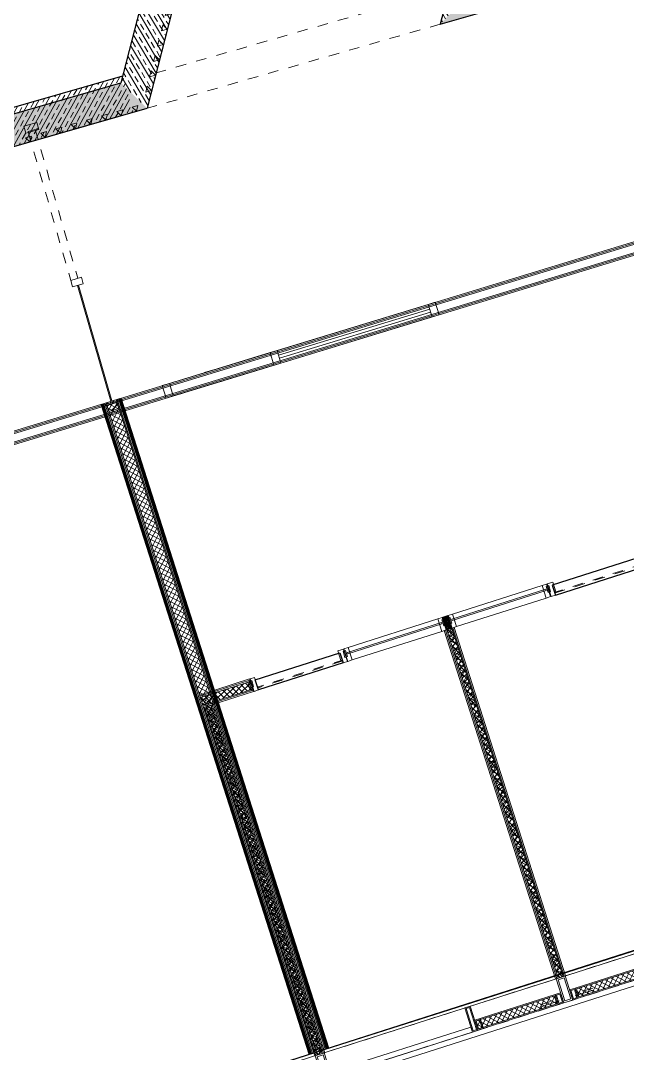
# Model space of a CAD drawing. Header units: metres. Extents: x 66528 to 66676, y 35171 to 35248.
# Drawn here: x 66566.77 to 66572.53, y 35185.78 to 35195.59 of the extents above; entities that cross this region are included whole.
import ezdxf

# ---------------------------------------------------------------- set-up
doc = ezdxf.new("R2010")
doc.units = ezdxf.units.M
doc.header["$LTSCALE"] = 0.00254
for name, pattern in [('Ohne Titel-20', [0.39368, 0.1388888888888889, -0.2547911111111111]), ('Ohne Titel-22', [0.78736, 0.39368, -0.39368]), ('Ohne Titel-23', [0.19685039370078738, 0.1377952755905512, -0.0590551181102362]), ('Ohne Titel-4', [0.9055118110236222, 0.5905511811023624, -0.3149606299212599])]:
    doc.linetypes.add(name, pattern=pattern)
for name, color, linetype, lineweight in [('AUSBAU - Darstellungen - Fassade', 7, 'Continuous', 13), ('AUSBAU - Darstellungen - Trockenbau', 7, 'Continuous', 13), ('AUSBAU - Darstellungen - Wände - Mauerwerk', 7, 'Continuous', 25), ('AUSBAU - Objekte - Türen', 7, 'Continuous', 13), ('ROHBAU - Darstellungen - Decken', 150, 'Continuous', 25), ('ROHBAU - Darstellungen - Sichtbetonklassen', 7, 'Continuous', 5), ('ROHBAU - Darstellungen - Wände', 7, 'Continuous', 25)]:
    doc.layers.add(name, color=color, linetype=linetype, lineweight=lineweight)

# ---------------------------------------------------------------- blocks, each defined once
blk = doc.blocks.new('SB 4')
at = {"layer": 'ROHBAU - Darstellungen - Sichtbetonklassen', "color": 251, "linetype": 'Continuous', "lineweight": 5, "flags": 128}
for points in [[(-0.1213244507059264, -0.05), (-0.15, 0), (-0.1786755492940736, -0.05)], [(-0.0286755492940736, -0.05), (0, 0), (0.0286755492940736, -0.05)]]:
    blk.add_lwpolyline(points, close=True, dxfattribs=at)
blk = doc.blocks.new('Gruppe-190-1')
at = {"layer": 'ROHBAU - Darstellungen - Sichtbetonklassen', "color": 7, "rotation": 255.8550094128717}
for p in [(66569.57446611287, 35201.04620799123), (66569.50028696972, 35200.75475119455), (66569.4261078266, 35200.46329439786), (66569.35192868345, 35200.17183760118), (66569.20357039716, 35199.58892400779), (66569.12939125401, 35199.2974672111), (66569.05521211086, 35199.00601041442), (66568.98103296773, 35198.71455361773), (66568.90685382459, 35198.42309682103), (66568.83267468144, 35198.13164002435), (66568.7584955383, 35197.84018322766), (66568.68431639517, 35197.54872643097), (66568.68431639517, 35197.54872643097), (66568.68431639517, 35197.54872643097), (66568.610137252, 35197.25726963428), (66568.610137252, 35197.25726963428), (66568.31342067943, 35196.09144244753), (66568.23924153628, 35195.79998565084), (66568.16506239315, 35195.50852885414), (66568.09088325, 35195.21707205746), (66568.01670410686, 35194.92561526078)]:
    blk.add_blockref('SB 4', p, dxfattribs=at)
blk = doc.blocks.new('BTS_kombi_flurtür_OG4')
at = {"layer": 'AUSBAU - Objekte - Türen', "linetype": 'Continuous'}
for p, q in [((-0.7500128874797467, 0.0475006535042681), (0.7499931819236498, 0.0474966880448216)), ((-0.7500128081708788, 0.0775006535041633), (0.7499932612325177, 0.0774966880447168))]:
    blk.add_line(p, q, dxfattribs=at)
at = {"layer": 'AUSBAU - Objekte - Türen', "linetype": 'Continuous', "lineweight": 5, "flags": 128}
for points in [[(-0.8200067870602546, 0.1249999925868569), (-0.7500128478253127, 0.1249999925868569), (-0.7500128478253127, -7.4131431e-09), (-0.8200067870602546, -7.4131431e-09)], [(-0.7500128478253127, 0.124999992586857), (0.7499871521746871, 0.124999992586857), (0.7499871521746871, -7.413143e-09), (-0.7500128478253127, -7.413143e-09)]]:
    blk.add_lwpolyline(points, close=True, dxfattribs=at)
at = {"layer": 'AUSBAU - Objekte - Türen', "flags": 128}
for points in [[(0.7499871521746873, 0.1249943278103533), (0.7499750133678936, -9.517208142e-07), (0.8199750131386815, -5.6721896467e-06), (0.8199871519454749, 0.1249896073415208)], [(1.819987148671016, 0.1249077376552257), (1.819975009864222, -8.75418759418e-05), (1.88997500963501, -9.22623447743e-05), (1.889987148441804, 0.1249030171863932)]]:
    blk.add_lwpolyline(points, close=True, dxfattribs=at)
at = {"layer": 'AUSBAU - Objekte - Türen', "color": 253, "linetype": 'Ohne Titel-22', "flags": 128}
blk.add_lwpolyline([(1.819987148671016, 0.1248460009792425), (1.819975009864222, -8.65975682706e-05), (0.8199750131386815, -1.91961157838e-05), (0.8199871519454749, 0.1249134024317294)], close=True, dxfattribs=at)
at = {"layer": 'AUSBAU - Objekte - Türen', "color": 255, "linetype": 'Continuous', "flags": 128}
blk.add_lwpolyline([(1.819987148671016, 0.1248123184248222), (1.819975009864222, -8.65975682706e-05), (0.8199750131386815, -1.92142876069e-05), (0.8199871519454749, 0.1248797017054859)], close=True, dxfattribs=at)
blk = doc.blocks.new('Gruppe-255-1')
at = {"layer": 'ROHBAU - Darstellungen - Sichtbetonklassen', "color": 7, "rotation": 196.1550094128664}
for p in [(66567.4390582832, 35194.60369072927), (66567.72812621147, 35194.68669279221), (66567.14999035488, 35194.52068866634), (66566.86092242663, 35194.43768660339)]:
    blk.add_blockref('SB 4', p, dxfattribs=at)
blk = doc.blocks.new('Nieschentür_2')
at = {"layer": 'AUSBAU - Objekte - Türen', "color": 253, "linetype": 'Ohne Titel-22'}
for p, q in [((-1.49012e-11, -1.216814568325877), (3.1109e-12, 0.2540309800555043)), ((0.0699999999925494, -1.216814568318426), (0.0700000000015554, 0.2540309800555043))]:
    blk.add_line(p, q, dxfattribs=at)
at = {"layer": 'AUSBAU - Objekte - Türen'}
blk.add_line((-1.49012e-11, -1.116324905499815), (0.0699999999850989, -1.116324905499815), dxfattribs=at)
at = {"layer": 'AUSBAU - Objekte - Türen', "linetype": 'Ohne Titel-22'}
blk.add_line((0.0699999999925494, -1.216814568318426), (-1.49012e-11, -1.216814568325877), dxfattribs=at)
at = {"layer": 'AUSBAU - Objekte - Türen', "flags": 128}
for points in [[(0.0700402431575991, 0.2540309800507306), (-0.0353579757982467, 0.2540309800507306), (-0.0353579757982467, 0.319030980050718), (0.0700402431575991, 0.319030980050718)], [(0.0946435599178076, -1.276324905477464), (-0.0353524590283632, -1.276324905477464), (-0.0353564400821924, -1.206324905499815), (0.0946435599178076, -1.206324905499815)]]:
    blk.add_lwpolyline(points, close=True, dxfattribs=at)
blk = doc.blocks.new('Fassade_BTS_1.60m_Balkon (2D)')
at = {"layer": 'AUSBAU - Darstellungen - Fassade', "linetype": 'Ohne Titel-22'}
blk.add_line((-0.755, 0), (0.755, 0), dxfattribs=at)
at = {"layer": 'AUSBAU - Darstellungen - Fassade', "lineweight": 5, "flags": 128}
blk.add_lwpolyline([(-0.7900004933997989, -1.760003731712698), (-0.7900004933997989, -1.840003731712698), (0.7899995066002012, -1.840003731712698), (0.7899995066002012, -1.760003731712698)], close=True, dxfattribs=at)
blk = doc.blocks.new('Pfosten ab 1.OG (2D)')
at = {"layer": 'AUSBAU - Darstellungen - Fassade', "flags": 128}
for points in [[(-0.045, 0.1199999999997676), (0.045, 0.1199999999997676), (0.045, -0.1199999999997676), (-0.045, -0.1199999999997676)], [(-0.03, 0.1049999999997676), (0.03, 0.1049999999997676), (0.03, -0.1049999999997676), (-0.03, -0.1049999999997676)]]:
    blk.add_lwpolyline(points, close=True, dxfattribs=at)
blk = doc.blocks.new('Fassade_BTS_2.40m_Flügel 0.8m (2D)')
at = {"layer": 'AUSBAU - Darstellungen - Fassade', "linetype": 'Continuous', "lineweight": 5}
h = blk.add_hatch(dxfattribs=at)
h.set_pattern_fill('DÄMMUNG GRAU', color=251, style=0, pattern_type=2)
h.set_pattern_definition([(45, (0, 0), (0.0264583333333318, -0.0264583333333364), []), (-45, (0.0748354676755763, -0.0748354676755763), (-0.0263285232311339, -0.0265881434355389), [])])
h.paths.add_polyline_path([(1.509999999999999, 0.09), (2.29, 0.09), (2.29, 0.01), (1.509999999999999, 0.01)])
at = {"layer": 'AUSBAU - Darstellungen - Fassade', "linetype": 'Continuous'}
for p, q in [((0, 0.24), (2.399999999999999, 0.24)), ((2.299999999999999, 0), (2.299999999999999, 0.1)), ((2.299999999999999, 0), (2.299999999999999, 0.1)), ((0, -0.05), (2.399999999999999, -0.05))]:
    blk.add_line(p, q, dxfattribs=at)
at = {"layer": 'AUSBAU - Darstellungen - Fassade'}
blk.add_line((0, 0), (1.6, 0), dxfattribs=at)
blk.add_line((0, 0), (1.6, 0), dxfattribs=at)
at = {"layer": 'AUSBAU - Darstellungen - Fassade', "flags": 128}
for points in [[(1.445, 0.24), (1.5, 0.24), (1.5, 0), (1.445, 0)], [(1.455, 0.23), (1.49, 0.23), (1.49, 0.01), (1.455, 0.01)], [(1.5, 0.1), (2.299999999999999, 0.1), (2.299999999999999, 0), (1.5, 0)], [(1.5, 0.1), (1.554999999999999, 0.1), (1.554999999999999, 0), (1.5, 0)], [(2.354999999999999, 0.1), (2.299999999999999, 0.1), (2.299999999999999, 0), (2.354999999999999, 0)], [(0.045, 0.05), (1.445, 0.05), (1.445, 0), (0.045, 0)], [(1.509999999999999, 0.09), (2.29, 0.09), (2.29, 0.01), (1.509999999999999, 0.01)], [(1.509999999999999, 0.09), (1.544999999999999, 0.09), (1.544999999999999, 0.01), (1.509999999999999, 0.01)], [(2.345, 0.09), (2.31, 0.09), (2.31, 0.01), (2.345, 0.01)]]:
    blk.add_lwpolyline(points, close=True, dxfattribs=at)
at = {"layer": 'AUSBAU - Darstellungen - Fassade', "color": 254, "linetype": 'Ohne Titel-23', "flags": 128}
for points in [[(2.140000018209219, 0.0499952763542533), (2.320000018209218, 0.0499952763542533), (2.320000018209218, 0.0299952763542533), (2.140000018209219, 0.0299952763542533)], [(2.140000018209219, 0.0299952763542533), (2.320000018209218, 0.0299952763542533), (2.320000018209218, -7.0065259933e-06), (2.140000018209219, -7.0065259933e-06)]]:
    blk.add_lwpolyline(points, close=True, dxfattribs=at)
at = {"layer": 'AUSBAU - Darstellungen - Fassade', "color": 7}
for p in [(0, 0.12), (2.399999999999999, 0.12)]:
    blk.add_blockref('Pfosten ab 1.OG (2D)', p, dxfattribs=at)
blk = doc.blocks.new('Aussparung_1.60m')
at = {"layer": 'ROHBAU - Darstellungen - Decken', "linetype": 'Continuous'}
blk.add_line((0, 0.2699999999997677), (1.6, 0.2699999999997677), dxfattribs=at)
blk = doc.blocks.new('Glastür - Einzelbüro-2')
at = {"layer": 'AUSBAU - Objekte - Türen', "flags": 128}
for points in [[(0, 0), (0, 0.125), (0.0436999999999826, 0.125), (0.0436999999999826, 0.0519999999999709), (0.0436999999999826, 0)], [(0.9300000000000292, 0.125), (0.8736000000000641, 0.125), (0.8736000000000494, 0.0280000000000582), (0.8863000000000321, 0.0280000000000582), (0.8863000000000466, 5.82e-14), (0.9300000000000292, 5.82e-14)]]:
    blk.add_lwpolyline(points, close=True, dxfattribs=at)
at = {"layer": 'AUSBAU - Objekte - Türen', "color": 255, "linetype": 'Continuous', "lineweight": 25, "flags": 128}
blk.add_lwpolyline([(0.8863000000000466, 0.1000000000000582), (0.8863000000000466, 5.82e-14), (0.0436999999999826, 0), (0.0436999999999826, 0.1)], close=True, dxfattribs=at)
at = {"layer": 'AUSBAU - Objekte - Türen', "linetype": 'Ohne Titel-20', "flags": 128}
blk.add_lwpolyline([(0.8799500000000406, 0.0280000000000582), (0.8799500000000406, 0.0200000000000582), (0.0507760475123068, 0.02), (0.0507760475123068, 0.028)], close=True, dxfattribs=at)
blk = doc.blocks.new('QHohlprofil DIN59410')
at = {"layer": 'AUSBAU - Objekte - Türen', "flags": 128}
for points in [[(-0.025, 0.02, -0.4142135623730951), (-0.02, 0.025), (0.02, 0.025, -0.4142135623730951), (0.025, 0.02), (0.025, -0.02, -0.4142135623730951), (0.02, -0.025), (-0.02, -0.025, -0.4142135623730951), (-0.025, -0.02)], [(-0.021, 0.018, -0.4142135623730951), (-0.018, 0.021), (0.018, 0.021, -0.4142135623730951), (0.021, 0.018), (0.021, -0.018, -0.4142135623730951), (0.018, -0.021), (-0.018, -0.021, -0.4142135623730951), (-0.021, -0.018)]]:
    blk.add_lwpolyline(points, format="xyb", close=True, dxfattribs=at)

msp = doc.modelspace()

# ---------------------------------------------------------------- hatches: boundary and pattern name
at = {"layer": 'AUSBAU - Darstellungen - Trockenbau', "linetype": 'Continuous', "lineweight": 5}
h = msp.add_hatch(dxfattribs=at)
h.set_pattern_fill('MF_IN WAND', color=253, angle=-72.27929999997963, style=0, pattern_type=2)
h.set_pattern_definition([(-27.27929999997963, (-53438.4099193592, 52834.79252577908), (-0.0183331392848281, -0.0355513150806421), []), (-117.2792999999796, (-53438.50693222123, 52834.60440007011), (-0.0356408314512408, 0.0181585003087877), [])])
h.paths.add_polyline_path([(66567.67878299665, 35191.99084499912), (66567.58352783894, 35191.96040727697), (66569.55589152082, 35185.7878752928), (66569.65114667853, 35185.81831301496)])
h = msp.add_hatch(dxfattribs=at)
h.set_pattern_fill('HINTERLEGUNG_FLÄCHEN_TROCKENBAU', color=9, style=0, pattern_type=2)
h.set_pattern_definition([(45, (0, 0), (0.0396875, -0.0396875), [])])
h.paths.add_polyline_path([(66567.68534385697, 35191.9646769191), (66567.59259150003, 35191.93478313867), (66567.61101328826, 35191.8776835591), (66567.70377533442, 35191.90758046545)])
h = msp.add_hatch(dxfattribs=at)
h.set_pattern_fill('MF_IN WAND', color=253, angle=-72.27927541414479, style=0, pattern_type=2)
h.set_pattern_definition([(-27.2792754141448, (-53438.4325909628, 52834.76959515121), (-0.0183331240296232, -0.035551322947458), []), (-117.2792754141448, (-53438.52960374412, 52834.58146940062), (-0.0356408392431185, 0.018158485015171), [])])
h.paths.add_polyline_path([(66568.5795189943, 35189.08984299687), (66568.53189142197, 35189.07462411536), (66569.58884274343, 35185.76688921756), (66569.63647031576, 35185.78210809908)])
at = {"layer": 'AUSBAU - Darstellungen - Wände - Mauerwerk', "linetype": 'Continuous', "lineweight": 5}
h = msp.add_hatch(dxfattribs=at)
h.set_pattern_fill('MF_IN WAND', color=253, angle=-90.00000000000004, style=0, pattern_type=2)
h.set_pattern_definition([(-45.00000000000002, (-34821.13429023796, 66593.29968317236), (-0.0282842712474619, -0.0282842712474619), []), (-135, (-34821.28396117331, 66593.150012237), (-0.0284226963337624, 0.0281451653595912), [])])
h.paths.add_polyline_path([(66570.81801489349, 35189.80513042821), (66570.86564246581, 35189.82034930973), (66571.92259378723, 35186.51261441192), (66571.8749662149, 35186.49739553041)])
h = msp.add_hatch(dxfattribs=at)
h.set_pattern_fill('MF_IN WAND', color=253, angle=-72.27927541422154, style=0, pattern_type=2)
h.set_pattern_definition([(332.7207245857786, (13133.46314533272, 88021.2841257084), (-0.01833312402967077, -0.03555132294743345), []), (242.7207245857785, (13133.3661325514, 88021.09599995779), (-0.03564083924309416, 0.01815848501521872), [])])
h.paths.add_polyline_path([(66570.86564246578, 35189.82034930971), (66570.81801489346, 35189.80513042819), (66571.8749662149, 35186.4973955304), (66571.92259378723, 35186.51261441191)])
h = msp.add_hatch(dxfattribs=at)
h.set_pattern_fill('MF_IN WAND', color=253, style=0, pattern_type=2)
h.set_pattern_definition([(45, (-66593.29968317233, -34821.13429023799), (0.0282842712474619, -0.0282842712474619), []), (-45.00000000000001, (-66593.15001223699, -34821.28396117334), (-0.0281451653595912, -0.0284226963337624), [])])
h.paths.add_polyline_path([(66568.95391559604, 35189.31445863442), (66568.97674391832, 35189.24301727594), (66568.50046819508, 35189.09082846076), (66568.47763987281, 35189.16226981924)])
h = msp.add_hatch(dxfattribs=at)
h.set_pattern_fill('MF_IN WAND', color=253, angle=-90, style=0, pattern_type=2)
h.set_pattern_definition([(-45, (-34821.134290238, 66593.29968317233), (-0.0282842712474619, -0.0282842712474619), []), (-135, (-34821.28396117334, 66593.15001223699), (-0.0284226963337624, 0.0281451653595912), [])])
h.paths.add_polyline_path([(66568.53189142201, 35189.07462411536), (66568.57951899433, 35189.08984299688), (66569.63647031573, 35185.78210809907), (66569.58884274341, 35185.76688921755)])
at = {"layer": 'AUSBAU - Objekte - Türen', "linetype": 'Continuous', "lineweight": 5}
h = msp.add_hatch(dxfattribs=at)
h.set_pattern_fill('DÄMMUNG GRAU-2', color=8, angle=17.72072458577851, style=0, pattern_type=2)
h.set_pattern_definition([(62.72072458577851, (66571.89573622476, 35186.51453048562), (0.01213553798418686, -0.005380977762148414), [])])
h.paths.add_polyline_path([(66570.84804351296, 35189.86884951662), (66570.8499509067, 35189.86945900389), (66570.86564329932, 35189.82034957605), (66570.818015727, 35189.80513069454), (66570.80232333438, 35189.85424012237), (66570.80422843728, 35189.85484887764), (66570.78248238134, 35189.92290327771), (66570.82629745704, 35189.93690391669)])
h = msp.add_hatch(dxfattribs=at)
h.set_pattern_fill('DÄMMUNG GRAU-2-1', color=251, angle=17.72072458577851, style=0, pattern_type=2)
h.set_pattern_definition([(332.7207245857786, (66571.94017537845, 35186.49161408058), (-0.005142911588578688, -0.01313538660993237), [])])
h.paths.add_polyline_path([(66570.84804351296, 35189.86884951662), (66570.8499509067, 35189.86945900389), (66570.86564329932, 35189.82034957605), (66570.818015727, 35189.80513069454), (66570.80232333438, 35189.85424012237), (66570.80422843728, 35189.85484887764), (66570.78248238134, 35189.92290327771), (66570.82629745704, 35189.93690391669)])
h = msp.add_hatch(dxfattribs=at)
h.set_pattern_fill('DÄMMUNG GRAU-2', color=8, style=0, pattern_type=2)
h.set_pattern_definition([(45, (0, 0), (0.009921875, -0.0088194444454712), [])])
h.paths.add_polyline_path([(66570.8042290611, 35189.85484907698), (66570.80232166736, 35189.8542395897), (66570.81801405997, 35189.80513016187), (66570.86564163229, 35189.82034904338), (66570.84994923968, 35189.86945847122), (66570.84804413679, 35189.86884971596), (66570.82629808086, 35189.93690411604), (66570.78248300517, 35189.92290347706)])
h = msp.add_hatch(dxfattribs=at)
h.set_pattern_fill('DÄMMUNG GRAU-2-1', color=251, style=0, pattern_type=2)
h.set_pattern_definition([(-45, (0.0353553390593274, -0.0353553390593274), (-0.0088970057229139, -0.0109467442724659), [])])
h.paths.add_polyline_path([(66570.8042290611, 35189.85484907698), (66570.80232166736, 35189.8542395897), (66570.81801405997, 35189.80513016187), (66570.86564163229, 35189.82034904338), (66570.84994923968, 35189.86945847122), (66570.84804413679, 35189.86884971596), (66570.82629808086, 35189.93690411604), (66570.78248300517, 35189.92290347706)])
at = {"layer": 'ROHBAU - Darstellungen - Wände', "linetype": 'Continuous', "lineweight": 5}
h = msp.add_hatch(dxfattribs=at)
h.set_pattern_fill('STAHLBETON 1_5MM', angle=-104.279275414712, style=0, pattern_type=2)
h.set_pattern_definition([(-59.27927541471206, (0, 0), (-0.064475065929296, -0.0383140427704117), []), (-59.27927541471206, (-0.0343881227439494, -0.0204350005171097), (-0.064475065929296, -0.0383140427704117), [0.06, -0.04])])
h.paths.add_polyline_path([(66572.4138414382, 35202.06649744419), (66572.66211006991, 35201.82566230013), (66571.17661230937, 35195.98900255424), (66570.75694008988, 35195.55637695837)])
h = msp.add_hatch(dxfattribs=at)
h.set_pattern_fill('STAHLBETON 1_5MM', angle=-104.2792754145701, style=0, pattern_type=2)
h.set_pattern_definition([(-59.27927541457014, (0, 0), (-0.0644750659292011, -0.0383140427705714), []), (-59.27927541457014, (-0.0343881227438988, -0.0204350005171948), (-0.0644750659292011, -0.0383140427705714), [0.06, -0.04])])
h.paths.add_polyline_path([(66569.21108233873, 35200.83474496577), (66569.63075455822, 35201.26737056163), (66567.97385320993, 35194.75725007578), (66567.7255845782, 35194.99808521984)])
h = msp.add_hatch(dxfattribs=at)
h.set_pattern_fill('STAHLBETON 1_5MM', angle=16.02072458540309, style=0, pattern_type=2)
h.set_pattern_definition([(61.02072458540309, (0, 0), (0.0656096258624284, -0.0363369920905977), []), (61.02072458540309, (0.0349932463786225, -0.0193805299172191), (0.0656096258624284, -0.0363369920905977), [0.06, -0.04])])
h.paths.add_polyline_path([(66570.75694008988, 35195.55637695837), (66571.17661230937, 35195.98900255424), (66588.22453365556, 35200.88408949444), (66588.38109633858, 35200.61692219042)])
h = msp.add_hatch(dxfattribs=at)
h.set_pattern_fill('STAHLBETON 1_5MM', angle=16.02072458542565, style=0, pattern_type=2)
h.set_pattern_definition([(61.02072458542565, (0, 0), (0.0656096258624427, -0.0363369920905719), []), (61.02072458542565, (0.0349932463786301, -0.0193805299172053), (0.0656096258624427, -0.0363369920905719), [0.06, -0.04])])
h.paths.add_polyline_path([(66555.26812566782, 35191.10896711541), (66555.47367873591, 35191.48011120627), (66567.7255845782, 35194.99808521984), (66567.97385320993, 35194.75725007578)])
h = msp.add_hatch(dxfattribs=at)
h.set_pattern_fill('STAHLBETON 1_5MM', angle=16.02072458548532, style=0, pattern_type=2)
h.set_pattern_definition([(61.02072458548533, (0, 0), (0.0656096258624806, -0.0363369920905036), []), (61.02072458548533, (0.0349932463786503, -0.0193805299171689), (0.0656096258624806, -0.0363369920905036), [0.06, -0.04])])
h.paths.add_polyline_path([(66564.6142989895, 35193.79259815985), (66564.51494437586, 35194.13861645524), (66567.74272493698, 35195.06543129382), (66567.84207955062, 35194.71941299843)])

# ---------------------------------------------------------------- linework, layer by layer
at = {"layer": 'AUSBAU - Darstellungen - Trockenbau', "color": 7, "linetype": 'Continuous', "lineweight": 13}
for p, q in [((66550.46274056734, 35186.7349305921), (66626.54329096983, 35209.95981075335)), ((66550.57887596676, 35186.63968836041), (66626.55681304124, 35209.83324406049)), ((66568.50807763582, 35189.0670146746), (66568.60333278046, 35189.09745243763)), ((66568.50807763582, 35189.0670146746), (66569.56502895727, 35185.75927977679)), ((66568.60333278046, 35189.09745243763), (66569.6602841019, 35185.78971753983)), ((66569.56502895727, 35185.75927977679), (66569.6602841019, 35185.78971753983))]:
    msp.add_line(p, q, dxfattribs=at)
at = {"layer": 'AUSBAU - Darstellungen - Trockenbau', "color": 7, "linetype": 'Continuous', "lineweight": 5}
for p, q in [((66550.47435410728, 35186.72540636893), (66626.54464317697, 35209.94715408406)), ((66550.47435410728, 35186.72540636893), (66626.54464317697, 35209.94715408406)), ((66550.48596764723, 35186.71588214576), (66626.5459953841, 35209.93449741478)), ((66550.48596764723, 35186.71588214576), (66626.5459953841, 35209.93449741478)), ((66550.55564888688, 35186.65873680675), (66626.55410862697, 35209.85855739906)), ((66550.55564888688, 35186.65873680675), (66626.55410862697, 35209.85855739906)), ((66550.56726242682, 35186.64921258358), (66626.5554608341, 35209.84590072979)), ((66550.56726242682, 35186.64921258358), (66626.5554608341, 35209.84590072979)), ((66568.5199845289, 35189.07081939498), (66569.57693585035, 35185.76308449718)), ((66568.5199845289, 35189.07081939498), (66569.57693585035, 35185.76308449718)), ((66568.53189142197, 35189.07462411536), (66569.58884274343, 35185.76688921756)), ((66568.53189142197, 35189.07462411536), (66569.58884274343, 35185.76688921756)), ((66568.5795189943, 35189.08984299687), (66569.63647031576, 35185.78210809908)), ((66568.5795189943, 35189.08984299687), (66569.63647031576, 35185.78210809908)), ((66568.59142588737, 35189.09364771725), (66569.64837720882, 35185.78591281945)), ((66568.59142588737, 35189.09364771725), (66569.64837720882, 35185.78591281945))]:
    msp.add_line(p, q, dxfattribs=at)
at = {"layer": 'AUSBAU - Darstellungen - Trockenbau', "color": 5, "linetype": 'Continuous', "lineweight": 13}
for p, q in [((66567.5478071548, 35191.94899313115), (66567.71450368079, 35192.00225914493)), ((66567.57162094423, 35191.95660256169), (66569.54398462613, 35185.78407057753)), ((66567.57162094423, 35191.95660256169), (66569.54398462613, 35185.78407057753)), ((66567.70259678607, 35191.99845442966), (66569.67496046796, 35185.82592244551)), ((66567.70259678607, 35191.99845442966), (66569.67496046796, 35185.82592244551)), ((66567.71450368079, 35192.00225914493), (66569.68686736267, 35185.82972716077)), ((66567.5478071548, 35191.94899313115), (66569.52017083668, 35185.77646114699)), ((66569.52017083668, 35185.77646114699), (66569.68686736267, 35185.82972716077))]:
    msp.add_line(p, q, dxfattribs=at)
at = {"layer": 'AUSBAU - Darstellungen - Trockenbau', "color": 5, "linetype": 'Continuous', "lineweight": 5}
for p, q in [((66567.58352783894, 35191.96040727697), (66569.55589152082, 35185.7878752928)), ((66567.58352783894, 35191.96040727697), (66569.55589152082, 35185.7878752928)), ((66567.67878299665, 35191.99084499912), (66569.65114667853, 35185.81831301496)), ((66567.67878299665, 35191.99084499912), (66569.65114667853, 35185.81831301496)), ((66567.69068989137, 35191.99464971439), (66569.66305357325, 35185.82211773023)), ((66567.69068989137, 35191.99464971439), (66569.66305357325, 35185.82211773023)), ((66567.55971404952, 35191.95279784642), (66569.53207773139, 35185.78026586225)), ((66567.55971404952, 35191.95279784642), (66569.53207773139, 35185.78026586225))]:
    msp.add_line(p, q, dxfattribs=at)
at = {"layer": 'AUSBAU - Darstellungen - Trockenbau', "color": 5, "linetype": 'Continuous', "lineweight": 100}
for p, q in [((66567.71450368079, 35192.00225914493), (66569.68686736267, 35185.82972716077)), ((66567.5478071548, 35191.94899313115), (66569.52017083668, 35185.77646114699))]:
    msp.add_line(p, q, dxfattribs=at)
at = {"layer": 'AUSBAU - Darstellungen - Trockenbau', "linetype": 'Continuous', "lineweight": 13, "flags": 128}
msp.add_lwpolyline([(66567.68534385697, 35191.9646769191), (66567.59259150003, 35191.93478313867), (66567.61101328826, 35191.8776835591), (66567.70377533442, 35191.90758046545)], close=True, dxfattribs=at)
at = {"layer": 'AUSBAU - Darstellungen - Wände - Mauerwerk', "color": 7, "linetype": 'Continuous', "lineweight": 13}
for p, q in [((66570.88945625197, 35189.82795875049), (66570.79420110733, 35189.79752098745)), ((66570.7942011073, 35189.79752098743), (66570.88945625194, 35189.82795875047)), ((66570.79420110733, 35189.79752098745), (66571.85115242875, 35186.48978608965)), ((66570.7942011073, 35189.79752098743), (66571.85115242875, 35186.48978608964)), ((66570.88945625197, 35189.82795875049), (66571.94640757338, 35186.52022385268)), ((66570.88945625194, 35189.82795875047), (66571.94640757338, 35186.52022385268)), ((66568.94630615528, 35189.33827242058), (66568.47003043206, 35189.1860836054)), ((66568.98435335908, 35189.21920348977), (66568.94630615528, 35189.33827242058)), ((66568.98435335908, 35189.21920348977), (66568.50807763585, 35189.0670146746)), ((66568.60333278049, 35189.09745243764), (66568.50807763585, 35189.06701467461)), ((66568.50807763585, 35189.06701467461), (66569.56502895725, 35185.75927977679)), ((66568.60333278049, 35189.09745243764), (66569.6602841019, 35185.78971753983)), ((66569.6602841019, 35185.78971753983), (66569.56502895725, 35185.75927977679))]:
    msp.add_line(p, q, dxfattribs=at)
at = {"layer": 'AUSBAU - Darstellungen - Wände - Mauerwerk', "color": 7, "linetype": 'Continuous', "lineweight": 5}
for p, q in [((66570.80610800041, 35189.80132570783), (66571.86305932183, 35186.49359081002)), ((66570.80610800041, 35189.80132570783), (66571.86305932183, 35186.49359081002)), ((66570.80610800038, 35189.80132570781), (66571.86305932183, 35186.49359081002)), ((66570.80610800038, 35189.80132570781), (66571.86305932183, 35186.49359081002)), ((66570.81801489349, 35189.80513042821), (66571.8749662149, 35186.49739553041)), ((66570.81801489349, 35189.80513042821), (66571.8749662149, 35186.49739553041)), ((66570.81801489346, 35189.80513042819), (66571.8749662149, 35186.4973955304)), ((66570.81801489346, 35189.80513042819), (66571.8749662149, 35186.4973955304)), ((66570.86564246581, 35189.82034930973), (66571.92259378723, 35186.51261441192)), ((66570.86564246581, 35189.82034930973), (66571.92259378723, 35186.51261441192)), ((66570.86564246578, 35189.82034930971), (66571.92259378723, 35186.51261441191)), ((66570.86564246578, 35189.82034930971), (66571.92259378723, 35186.51261441191)), ((66570.87754935889, 35189.82415403011), (66571.9345006803, 35186.51641913231)), ((66570.87754935889, 35189.82415403011), (66571.9345006803, 35186.51641913231)), ((66570.87754935886, 35189.82415403009), (66571.9345006803, 35186.5164191323)), ((66570.87754935886, 35189.82415403009), (66571.9345006803, 35186.5164191323)), ((66568.95011087565, 35189.3263655275), (66568.47383515243, 35189.17417671232)), ((66568.95011087565, 35189.3263655275), (66568.47383515243, 35189.17417671232)), ((66568.95391559604, 35189.31445863442), (66568.47763987281, 35189.16226981924)), ((66568.95391559604, 35189.31445863442), (66568.47763987281, 35189.16226981924)), ((66568.97674391832, 35189.24301727594), (66568.50046819508, 35189.09082846076)), ((66568.97674391832, 35189.24301727594), (66568.50046819508, 35189.09082846076)), ((66568.98054863869, 35189.23111038285), (66568.50427291547, 35189.07892156768)), ((66568.98054863869, 35189.23111038285), (66568.50427291547, 35189.07892156768)), ((66568.51998452893, 35189.07081939498), (66569.57693585033, 35185.76308449717)), ((66568.51998452893, 35189.07081939498), (66569.57693585033, 35185.76308449717)), ((66568.53189142201, 35189.07462411536), (66569.58884274341, 35185.76688921755)), ((66568.53189142201, 35189.07462411536), (66569.58884274341, 35185.76688921755)), ((66568.57951899433, 35189.08984299688), (66569.63647031573, 35185.78210809907)), ((66568.57951899433, 35189.08984299688), (66569.63647031573, 35185.78210809907)), ((66568.59142588741, 35189.09364771726), (66569.64837720882, 35185.78591281945)), ((66568.59142588741, 35189.09364771726), (66569.64837720882, 35185.78591281945))]:
    msp.add_line(p, q, dxfattribs=at)
at = {"layer": 'AUSBAU - Darstellungen - Wände - Mauerwerk', "color": 253, "linetype": 'Ohne Titel-22', "lineweight": 13}
for q in [(66574.25795410383, 35187.00689893688), (66569.68570716087, 35185.54588631116)]:
    msp.add_line((66571.97183063235, 35186.27639262401), q, dxfattribs=at)
at = {"layer": 'AUSBAU - Objekte - Türen'}
for p, q in [((66567.62820929532, 35191.97509041242), (66567.31266019108, 35193.0740422958)), ((66567.63780367361, 35191.97791030759), (66567.32227181159, 35193.07680214206))]:
    msp.add_line(p, q, dxfattribs=at)
at = {"layer": 'AUSBAU - Objekte - Türen', "flags": 128}
for points in [[(66567.65347316992, 35191.95655478357), (66567.62956245565, 35191.94925562319), (66567.62226329527, 35191.97316633747), (66567.64617400955, 35191.98046549784)], [(66571.75798184016, 35190.19209423093), (66570.86610876575, 35189.9071057256), (66570.87067443022, 35189.8928174539), (66571.76254750461, 35190.17780595923)], [(66571.72423193853, 35190.22592890398), (66571.76227914232, 35190.10685997317), (66571.80390564054, 35190.12016127562), (66571.78168607352, 35190.18969753121), (66571.76585843673, 35190.23923020643)], [(66570.77520408755, 35189.92267720088), (66570.81325129134, 35189.80360827008), (66570.77162479314, 35189.79030696763), (66570.74940522612, 35189.85984322322), (66570.73357758934, 35189.90937589844)], [(66570.77520575457, 35189.92267773356), (66570.81325295837, 35189.80360880275), (66570.77162646016, 35189.7903075003), (66570.74940689314, 35189.85984375589), (66570.73357925637, 35189.90937643111)], [(66570.82759380467, 35189.93941777485), (66570.77996852319, 35189.92419962535), (66570.78605728225, 35189.90514482081), (66570.78796238515, 35189.90575357607), (66570.78248238134, 35189.92290327771), (66570.82629745704, 35189.93690391669), (66570.83177746083, 35189.91975421505), (66570.83368256372, 35189.92036297031)], [(66570.77996914703, 35189.92419982469), (66570.8275944285, 35189.93941797419), (66570.83368318755, 35189.92036316966), (66570.83177808466, 35189.9197544144), (66570.82629808086, 35189.93690411604), (66570.78248300517, 35189.92290347706), (66570.78796300897, 35189.90575377542), (66570.78605790608, 35189.90514502016)], [(66570.84804351296, 35189.86884951662), (66570.8499509067, 35189.86945900389), (66570.86564329932, 35189.82034957605), (66570.818015727, 35189.80513069454), (66570.80232333438, 35189.85424012237), (66570.80422843728, 35189.85484887764), (66570.78248238134, 35189.92290327771), (66570.82629745704, 35189.93690391669)], [(66570.8042290611, 35189.85484907698), (66570.80232166736, 35189.8542395897), (66570.81801405997, 35189.80513016187), (66570.86564163229, 35189.82034904338), (66570.84994923968, 35189.86945847122), (66570.84804413679, 35189.86884971596), (66570.82629808086, 35189.93690411604), (66570.78248300517, 35189.92290347706)], [(66570.83235719711, 35189.94093986598), (66570.8704044009, 35189.82187093517), (66570.91203089911, 35189.83517223762), (66570.8898113321, 35189.90470849322), (66570.87398369532, 35189.95424116843)], [(66570.83235886414, 35189.94094039866), (66570.87040606793, 35189.82187146784), (66570.91203256614, 35189.83517277029), (66570.88981299913, 35189.90470902589), (66570.87398536234, 35189.9542417011)], [(66569.87545441657, 35189.59055272007), (66570.76732749096, 35189.87554122539), (66570.77189315543, 35189.86125295369), (66569.88002008102, 35189.57626444837)], [(66569.88333101316, 35189.63768869557), (66569.92137821695, 35189.51861976476), (66569.87975171875, 35189.50531846231), (66569.85753215173, 35189.5748547179), (66569.84170451494, 35189.62438739312)], [(66568.93010180988, 35189.30684919366), (66568.95293013215, 35189.23540783519), (66568.96483702524, 35189.23921255556), (66568.94200870296, 35189.31065391404)], [(66568.93820398257, 35189.32256080712), (66568.96864174561, 35189.22730566248), (66568.98054863869, 35189.23111038286), (66568.95011087567, 35189.3263655275)]]:
    msp.add_lwpolyline(points, close=True, dxfattribs=at)
at = {"layer": 'AUSBAU - Objekte - Türen', "linetype": 'Continuous', "lineweight": 5, "flags": 128}
for points in [[(66571.72423193853, 35190.22592890398), (66570.87398536234, 35189.9542417011), (66570.91203256614, 35189.83517277029), (66571.76227914232, 35190.10685997317)], [(66571.78068350563, 35190.15997827246), (66571.76242084781, 35190.21713135925), (66571.78623463397, 35190.2247408), (66571.80449729179, 35190.16758771321)], [(66569.88333101316, 35189.63768869557), (66570.73357758934, 35189.90937589844), (66570.77162479314, 35189.79030696763), (66569.92137821695, 35189.51861976476)], [(66570.79002915644, 35189.84342526692), (66570.77176649861, 35189.9005783537), (66570.78605561523, 35189.90514428814), (66570.80431827305, 35189.84799120136)], [(66570.80431994007, 35189.84799173402), (66570.78605728225, 35189.90514482081), (66570.77177280643, 35189.90058036929), (66570.79003546426, 35189.8434272825)], [(66570.85194584538, 35189.86321008287), (66570.83368318755, 35189.92036316966), (66570.84796766337, 35189.92492762118), (66570.86623032119, 35189.8677745344)], [(66570.86623662901, 35189.86777654998), (66570.84797397119, 35189.92492963677), (66570.83368485457, 35189.92036370233), (66570.8519475124, 35189.86321061554)], [(66569.87558227983, 35189.55122354445), (66569.85731962201, 35189.60837663124), (66569.83350583584, 35189.60076719048), (66569.85176849367, 35189.54361410369)], [(66568.98494730119, 35189.26663065939), (66568.96668464335, 35189.32378374618), (66568.95239637166, 35189.31921808173), (66568.97065902948, 35189.26206499494)]]:
    msp.add_lwpolyline(points, close=True, dxfattribs=at)
at = {"layer": 'ROHBAU - Darstellungen - Decken'}
msp.add_line((66615.91988768632, 35200.60297263366), (66531.77219990054, 35173.71451847444), dxfattribs=at)
at = {"layer": 'ROHBAU - Darstellungen - Wände', "color": 7, "linetype": 'Continuous', "lineweight": 25}
for p, q in [((66572.4138414382, 35202.06649744419), (66570.75694008988, 35195.55637695837)), ((66569.63075455822, 35201.26737056163), (66567.97385320993, 35194.75725007578)), ((66569.21108233873, 35200.83474496577), (66567.7255845782, 35194.99808521984)), ((66570.75694008988, 35195.55637695837), (66588.38109633858, 35200.61692219042)), ((66555.47367873591, 35191.48011120627), (66567.7255845782, 35194.99808521984)), ((66564.51494437586, 35194.13861645524), (66567.74272493698, 35195.06543129382)), ((66555.26812566782, 35191.10896711541), (66567.97385320993, 35194.75725007578)), ((66564.6142989895, 35193.79259815985), (66567.84207955062, 35194.71941299843))]:
    msp.add_line(p, q, dxfattribs=at)
at = {"layer": 'ROHBAU - Darstellungen - Wände', "linetype": 'Ohne Titel-4', "lineweight": 13}
for p, q in [((66570.84264188376, 35195.89310732833), (66568.05955500381, 35195.09398044581)), ((66570.75694008988, 35195.55637695837), (66567.9738532099, 35194.75725007584))]:
    msp.add_line(p, q, dxfattribs=at)

# ---------------------------------------------------------------- block references
at = {"layer": 'AUSBAU - Darstellungen - Fassade', "color": 7, "xscale": -1, "rotation": 17.72069999925876}
for p in [(66574.25794851947, 35187.00691589165), (66569.68570094957, 35185.5459052279)]:
    msp.add_blockref('Fassade_BTS_2.40m_Flügel 0.8m (2D)', p, dxfattribs=at)
at = {"layer": 'AUSBAU - Darstellungen - Fassade', "color": 7}
for name, p, rotation in [('Aussparung_1.60m', (66571.20978347282, 35186.03290878268), 17.7207), ('Fassade_BTS_1.60m_Balkon (2D)', (66571.89877420139, 35186.50502293842), 17.72070000000002), ('Fassade_BTS_2.40m_Flügel 0.8m (2D)', (66569.6857009496, 35185.54590522791), 17.72070000000002), ('Aussparung_1.60m', (66569.68570094951, 35185.54590522808), 17.7207), ('Fassade_BTS_1.60m_Balkon (2D)', (66570.37469167808, 35186.01801938383), 17.72070000000002), ('Aussparung_1.60m', (66568.16161842622, 35185.05890167348), 17.7207)]:
    msp.add_blockref(name, p, dxfattribs=dict(at, rotation=rotation))
at = {"layer": 'AUSBAU - Objekte - Türen', "color": 7}
for name, p, rotation in [('Nieschentür_2', (66567.24608599539, 35193.38684857603), 196.0207), ('Glastür - Einzelbüro-2', (66568.98911611631, 35189.22072537793), 17.72072458523595)]:
    msp.add_blockref(name, p, dxfattribs=dict(at, rotation=rotation))
at = {"layer": 'AUSBAU - Objekte - Türen', "color": 7, "xscale": -1}
for name, p, rotation in [('BTS_kombi_flurtür_OG4', (66569.96191925551, 35192.5567889709), 16.9757191640474), ('Glastür - Einzelbüro-2', (66572.69454124296, 35190.40475436002), 17.72072458577852)]:
    msp.add_blockref(name, p, dxfattribs=dict(at, rotation=rotation))
at = {"layer": 'AUSBAU - Objekte - Türen', "xscale": -1, "rotation": 17.72072458523591}
msp.add_blockref('QHohlprofil DIN59410', (66570.82021581291, 35189.88037457789), dxfattribs=at)
at = {"layer": 'AUSBAU - Objekte - Türen', "rotation": 17.72072458577851}
msp.add_blockref('QHohlprofil DIN59410', (66570.82021747994, 35189.88037511056), dxfattribs=at)
at = {"layer": 'ROHBAU - Darstellungen - Wände', "color": 7}
for name in ['Gruppe-190-1', 'Gruppe-255-1']:
    msp.add_blockref(name, (0, 0), dxfattribs=at)

doc.saveas('drawing.dxf')
